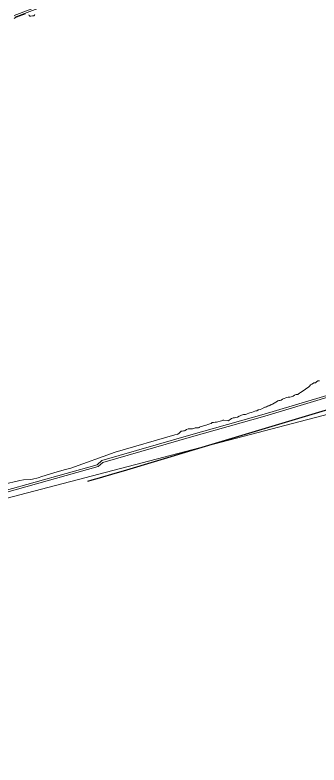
# Model space of a CAD drawing. Header units: millimetres. Extents: x 617751 to 636088, y 68402 to 77988.
# Drawn here: x 627453 to 627863, y 69981 to 70990 of the extents above; entities that cross this region are included whole.
import ezdxf

# ---------------------------------------------------------------- set-up
doc = ezdxf.new("R2010")
doc.units = ezdxf.units.MM
doc.header["$LTSCALE"] = 3
doc.header["$MEASUREMENT"] = 0
for name, color, linetype in [('BAIRRO', 30, 'Continuous'), ('NOME LOGRADOURO', 252, 'Continuous'), ('NUMERAÇÃO', 7, 'Continuous'), ('OBRA DE ARTE', 190, 'Continuous')]:
    doc.layers.add(name, color=color, linetype=linetype)

msp = doc.modelspace()

# ---------------------------------------------------------------- linework, layer by layer
at = {"layer": 'BAIRRO', "lineweight": 20}
msp.add_lwpolyline([(628754.5, 69906.6), (628664.4, 70029.2), (628544.6, 70124.5), (628507.9, 70177.8), (628444.1, 70244.9), (628436.5, 70252.7), (628429, 70267.5), (628526.7, 70438.6), (628583.7, 70510.6), (628578.7, 70583.6), (628585.1, 70652.4), (628571.3, 70684.3), (628594.9, 70732.7), (628553.5, 70724.3), (628509, 70723), (628480.8, 70725.1), (628377.7, 70752.3), (628310.2, 70764.2), (628256, 70583.3), (628149.6, 70526.7), (627972.9, 70478.8), (627381.6, 70324.4)], dxfattribs=at)
at = {"layer": 'NOME LOGRADOURO'}
msp.add_lwpolyline([(628064.3, 70513.4), (628058.1, 70511.9), (628026.3, 70502.5), (627956.4, 70483.3), (627949.3, 70481.5), (627875.4, 70459.5), (627691.2, 70404.1), (627598.5, 70376.3), (627587.6, 70373.1), (627566.5, 70367.1), (627556.3, 70364.3), (627550.7, 70362.5)], dxfattribs=at)
msp.add_lwpolyline([(628064.3, 70513.4), (628058.1, 70511.9), (628026.3, 70502.5), (627956.4, 70483.3), (627949.3, 70481.5), (627875.4, 70459.5), (627691.2, 70404.1), (627598.5, 70376.3), (627587.6, 70373.1), (627566.5, 70367.1), (627556.3, 70364.3), (627550.7, 70362.5)], dxfattribs=at)
at = {"layer": 'NUMERAÇÃO', "lineweight": 20}
for points in [[(627467, 70992), (627455.2, 70987.3), (627453.2, 70986.4), (627451.8, 70985.7)], [(627479.8, 70991.1), (627479.4, 70990.2), (627478.9, 70989.6), (627478.3, 70989.3), (627476.5, 70989.1), (627474.3, 70988.5), (627473.1, 70988.7), (627472.5, 70989.1), (627472, 70989.7), (627471.7, 70990.4)], [(627440, 70359.3), (627455.7, 70363.2), (627459.6, 70364), (627464.3, 70364.6), (627473.4, 70365.2), (627476.6, 70365.7), (627484.4, 70367.7), (627489.2, 70369.2), (627509.7, 70375.6), (627521.1, 70378.7), (627528.3, 70380.7), (627588, 70402.1), (627668.4, 70425.3), (627671.4, 70426), (627672.4, 70426.4), (627674, 70427.5), (627676, 70429.5), (627676.5, 70429.8), (627677, 70430.1), (627678.1, 70430.4), (627679.9, 70430.5), (627681.4, 70430.8), (627682.4, 70431.3), (627684, 70432.4), (627686.3, 70433.2), (627688.2, 70433.6), (627690.7, 70433.5), (627692.2, 70433.6), (627693, 70433.8), (627694.9, 70434.5), (627695.6, 70434.6), (627699.6, 70434.7), (627700.4, 70434.8), (627701, 70435.1), (627701.7, 70435.8), (627702.3, 70436), (627703.6, 70436.7), (627705.8, 70437.1), (627708.1, 70438), (627710.2, 70438.2), (627710.7, 70438.4), (627712.6, 70439.3), (627716.7, 70440.4), (627717.2, 70440.8), (627718.1, 70441.5), (627718.8, 70441.9), (627720.3, 70442.1), (627722.8, 70442.2), (627724.3, 70442.4), (627731.4, 70444.4), (627733.2, 70445), (627734.5, 70445.1), (627738.6, 70444.5), (627740.4, 70444.4), (627741.4, 70445.3), (627742.7, 70446.1), (627744.7, 70447.2), (627745.8, 70447.7), (627746.7, 70448), (627748.5, 70448.2), (627752.2, 70449), (627752.7, 70449.2), (627754.8, 70450.5), (627756.2, 70451.1), (627758.1, 70451.8), (627760.8, 70452.6), (627761.5, 70452.7), (627763.5, 70452.8), (627764.8, 70453.1), (627765.8, 70453.5), (627768, 70454.5), (627769.2, 70454.9), (627771.8, 70455.3), (627776.2, 70457.1), (627777.4, 70457.5), (627778.6, 70457.7), (627780.1, 70458.6), (627780.8, 70458.9), (627781.5, 70459.1), (627783.4, 70459.5), (627785.4, 70460.3), (627789.7, 70462.4), (627790.5, 70462.7), (627791.6, 70462.9), (627793.2, 70463.8), (627794.1, 70464.2), (627795.6, 70464.5), (627796.1, 70464.7), (627798, 70466.1), (627799.7, 70466.8), (627802, 70468), (627804.3, 70469.4), (627806.5, 70470.8), (627807.3, 70471.2), (627808.2, 70471.5), (627810.2, 70471.7), (627811, 70472), (627811.6, 70472.2), (627813.4, 70473.3), (627814.3, 70473.8), (627819, 70475.4), (627820.9, 70475.8), (627823.1, 70475.8), (627825.1, 70476.6), (627827, 70476.9), (627827.7, 70477.3), (627829.7, 70478.8), (627830.5, 70479.2), (627831.6, 70479.4), (627832.2, 70479.5), (627834, 70479.5), (627834.6, 70479.9), (627836.1, 70481.4), (627837.8, 70482.4), (627839.7, 70483.8), (627848.7, 70490), (627850.1, 70491.3), (627851.1, 70492.8), (627852.8, 70493.6), (627855, 70494.9), (627855.6, 70495.1), (627857.6, 70495.5), (627858.2, 70495.7), (627859.7, 70497.2), (627860.3, 70497.5), (627860.9, 70497.8), (627863, 70498.1)]]:
    msp.add_lwpolyline(points, dxfattribs=at)
at = {"layer": 'OBRA DE ARTE', "lineweight": 20}
for points in [[(627584, 71039.9), (627451.8, 70989.7)], [(627452.6, 70987.2), (627585, 71037.4)], [(627906.2, 70488.3), (627788.6, 70453.1), (627690, 70425.3), (627570.1, 70390.6), (627563.9, 70385.1), (627438.5, 70349.8)], [(627439, 70347.2), (627565.2, 70382.7), (627571.4, 70388.2), (627690.7, 70422.8), (627789.4, 70450.5), (627907, 70485.8)]]:
    msp.add_lwpolyline(points, dxfattribs=at)

doc.saveas('drawing.dxf')
